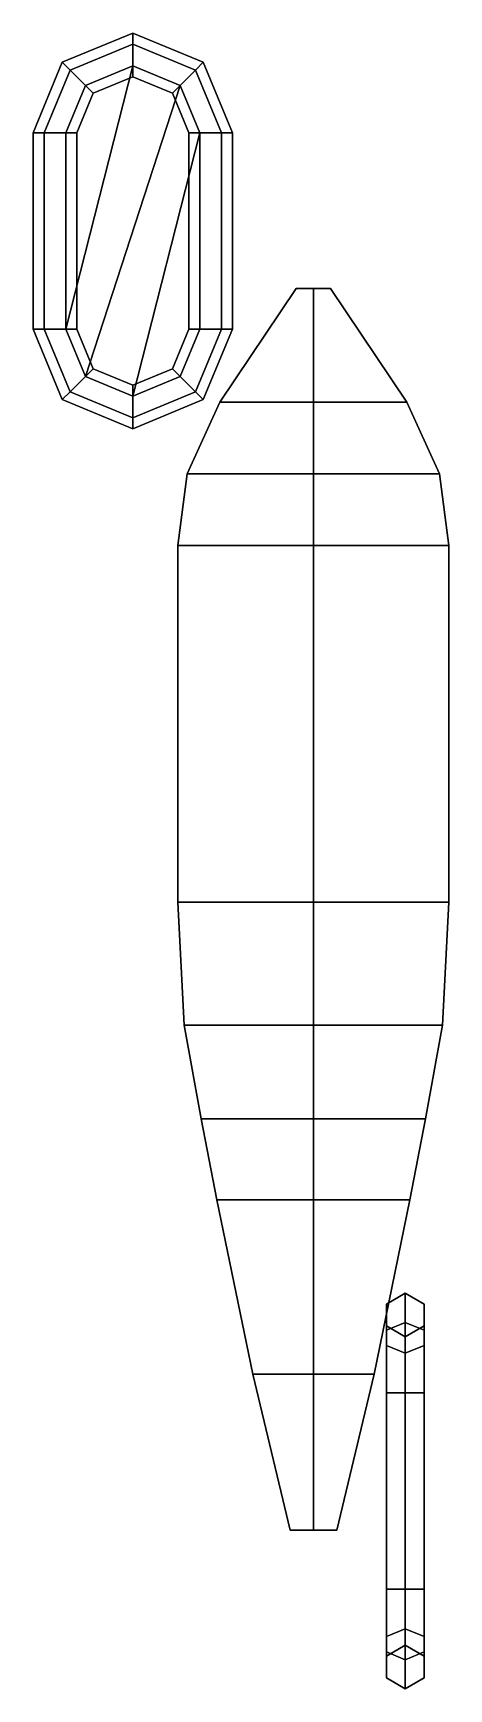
# Model space of a CAD drawing. Extents: x -5.5 to 5.5, y -29.3 to 27.3.
# Drawn here: x -5.47 to -2.8, y 10.7 to 21.33 of the extents above; entities that cross this region are included whole.
import ezdxf

# ---------------------------------------------------------------- set-up
doc = ezdxf.new("R2010")
doc.units = 0
doc.layers.add('BOATS', color=1, linetype='CONTINUOUS')

msp = doc.modelspace()

# ---------------------------------------------------------------- linework, layer by layer
at = {"layer": 'BOATS'}
for points in [[(-5.233, 21.093, 9.369), (-5.283, 21.143, 9.49), (-4.83, 21.33, 9.49), (-4.83, 21.26, 9.369)], [(-5.283, 21.143, 9.49), (-5.233, 21.093, 9.611), (-4.83, 21.26, 9.611), (-4.83, 21.33, 9.49)], [(-5.134, 20.994, 9.369), (-5.233, 21.093, 9.369), (-4.83, 21.26, 9.369), (-4.83, 21.12, 9.369)], [(-5.233, 21.093, 9.611), (-5.134, 20.994, 9.611), (-4.83, 21.12, 9.611), (-4.83, 21.26, 9.611)], [(-4.83, 21.26, 9.369), (-4.83, 21.33, 9.49), (-4.377, 21.143, 9.49), (-4.427, 21.093, 9.369)], [(-4.83, 21.33, 9.49), (-4.83, 21.26, 9.611), (-4.427, 21.093, 9.611), (-4.377, 21.143, 9.49)], [(-4.83, 21.12, 9.369), (-4.83, 21.26, 9.369), (-4.427, 21.093, 9.369), (-4.526, 20.994, 9.369)], [(-4.83, 21.26, 9.611), (-4.83, 21.12, 9.611), (-4.526, 20.994, 9.611), (-4.427, 21.093, 9.611)], [(-5.4, 20.69, 9.369), (-5.47, 20.69, 9.49), (-5.283, 21.143, 9.49), (-5.233, 21.093, 9.369)], [(-5.47, 20.69, 9.49), (-5.4, 20.69, 9.611), (-5.233, 21.093, 9.611), (-5.283, 21.143, 9.49)], [(-5.26, 20.69, 9.369), (-5.4, 20.69, 9.369), (-5.233, 21.093, 9.369), (-5.134, 20.994, 9.369)], [(-5.4, 20.69, 9.611), (-5.26, 20.69, 9.611), (-5.134, 20.994, 9.611), (-5.233, 21.093, 9.611)], [(-5.26, 20.69, 9.369), (-5.26, 19.43, 9.369), (-4.83, 21.12, 9.369), (-5.134, 20.994, 9.369)], [(-5.134, 20.994, 9.369), (-4.83, 21.12, 9.369), (-5.26, 19.43, 9.369), (-5.26, 20.69, 9.369)], [(-4.83, 21.12, 9.369), (-4.526, 20.994, 9.369), (-5.134, 19.126, 9.369), (-5.26, 19.43, 9.369)], [(-5.26, 19.43, 9.369), (-5.134, 19.126, 9.369), (-4.526, 20.994, 9.369), (-4.83, 21.12, 9.369)], [(-5.085, 20.945, 9.49), (-5.134, 20.994, 9.369), (-4.83, 21.12, 9.369), (-4.83, 21.05, 9.49)], [(-5.134, 20.994, 9.611), (-5.085, 20.945, 9.49), (-4.83, 21.05, 9.49), (-4.83, 21.12, 9.611)], [(-4.83, 21.05, 9.49), (-4.83, 21.12, 9.369), (-4.526, 20.994, 9.369), (-4.575, 20.945, 9.49)], [(-4.83, 21.12, 9.611), (-4.83, 21.05, 9.49), (-4.575, 20.945, 9.49), (-4.526, 20.994, 9.611)], [(-4.526, 20.994, 9.369), (-4.427, 21.093, 9.369), (-4.26, 20.69, 9.369), (-4.4, 20.69, 9.369)], [(-4.427, 21.093, 9.611), (-4.526, 20.994, 9.611), (-4.4, 20.69, 9.611), (-4.26, 20.69, 9.611)], [(-4.427, 21.093, 9.369), (-4.377, 21.143, 9.49), (-4.19, 20.69, 9.49), (-4.26, 20.69, 9.369)], [(-4.377, 21.143, 9.49), (-4.427, 21.093, 9.611), (-4.26, 20.69, 9.611), (-4.19, 20.69, 9.49)], [(-5.19, 20.69, 9.49), (-5.26, 20.69, 9.369), (-5.134, 20.994, 9.369), (-5.085, 20.945, 9.49)], [(-5.26, 20.69, 9.611), (-5.19, 20.69, 9.49), (-5.085, 20.945, 9.49), (-5.134, 20.994, 9.611)], [(-4.4, 20.69, 9.369), (-4.526, 20.994, 9.369), (-5.134, 19.126, 9.369), (-4.83, 19, 9.369)], [(-4.83, 19, 9.369), (-5.134, 19.126, 9.369), (-4.526, 20.994, 9.369), (-4.4, 20.69, 9.369)], [(-4.575, 20.945, 9.49), (-4.526, 20.994, 9.369), (-4.4, 20.69, 9.369), (-4.47, 20.69, 9.49)], [(-4.526, 20.994, 9.611), (-4.575, 20.945, 9.49), (-4.47, 20.69, 9.49), (-4.4, 20.69, 9.611)], [(-5.47, 20.69, 9.49), (-5.4, 20.69, 9.369), (-5.4, 19.43, 9.369), (-5.47, 19.43, 9.49)], [(-5.4, 20.69, 9.611), (-5.47, 20.69, 9.49), (-5.47, 19.43, 9.49), (-5.4, 19.43, 9.611)], [(-5.4, 20.69, 9.369), (-5.26, 20.69, 9.369), (-5.26, 19.43, 9.369), (-5.4, 19.43, 9.369)], [(-5.26, 20.69, 9.611), (-5.4, 20.69, 9.611), (-5.4, 19.43, 9.611), (-5.26, 19.43, 9.611)], [(-5.26, 20.69, 9.369), (-5.19, 20.69, 9.49), (-5.19, 19.43, 9.49), (-5.26, 19.43, 9.369)], [(-5.19, 20.69, 9.49), (-5.26, 20.69, 9.611), (-5.26, 19.43, 9.611), (-5.19, 19.43, 9.49)], [(-4.526, 19.126, 9.369), (-4.83, 19, 9.369), (-4.4, 20.69, 9.369), (-4.4, 19.43, 9.369)], [(-4.4, 19.43, 9.369), (-4.4, 20.69, 9.369), (-4.83, 19, 9.369), (-4.526, 19.126, 9.369)], [(-4.47, 20.69, 9.49), (-4.4, 20.69, 9.369), (-4.4, 19.43, 9.369), (-4.47, 19.43, 9.49)], [(-4.4, 20.69, 9.611), (-4.47, 20.69, 9.49), (-4.47, 19.43, 9.49), (-4.4, 19.43, 9.611)], [(-4.4, 20.69, 9.369), (-4.26, 20.69, 9.369), (-4.26, 19.43, 9.369), (-4.4, 19.43, 9.369)], [(-4.26, 20.69, 9.611), (-4.4, 20.69, 9.611), (-4.4, 19.43, 9.611), (-4.26, 19.43, 9.611)], [(-4.26, 20.69, 9.369), (-4.19, 20.69, 9.49), (-4.19, 19.43, 9.49), (-4.26, 19.43, 9.369)], [(-4.19, 20.69, 9.49), (-4.26, 20.69, 9.611), (-4.26, 19.43, 9.611), (-4.19, 19.43, 9.49)], [(-3.67, 18.96, 6.73), (-3.67, 19.69, 7.74), (-3.78, 19.69, 7.95), (-4.27, 18.96, 7.88)], [(-4.27, 18.96, 7.88), (-3.78, 19.69, 7.95), (-3.67, 19.69, 7.74), (-3.67, 18.96, 6.73)], [(-3.67, 19.69, 7.74), (-3.67, 19.69, 7.74), (-3.78, 19.69, 7.95), (-3.56, 19.69, 7.95)], [(-3.56, 19.69, 7.95), (-3.78, 19.69, 7.95), (-3.67, 19.69, 7.74)], [(-3.07, 18.96, 7.88), (-3.56, 19.69, 7.95), (-3.67, 19.69, 7.74), (-3.67, 18.96, 6.73)], [(-3.67, 18.96, 6.73), (-3.67, 19.69, 7.74), (-3.56, 19.69, 7.95), (-3.07, 18.96, 7.88)], [(-5.233, 19.027, 9.369), (-5.283, 18.977, 9.49), (-5.47, 19.43, 9.49), (-5.4, 19.43, 9.369)], [(-5.283, 18.977, 9.49), (-5.233, 19.027, 9.611), (-5.4, 19.43, 9.611), (-5.47, 19.43, 9.49)], [(-5.134, 19.126, 9.369), (-5.233, 19.027, 9.369), (-5.4, 19.43, 9.369), (-5.26, 19.43, 9.369)], [(-5.233, 19.027, 9.611), (-5.134, 19.126, 9.611), (-5.26, 19.43, 9.611), (-5.4, 19.43, 9.611)], [(-5.085, 19.175, 9.49), (-5.134, 19.126, 9.369), (-5.26, 19.43, 9.369), (-5.19, 19.43, 9.49)], [(-5.134, 19.126, 9.611), (-5.085, 19.175, 9.49), (-5.19, 19.43, 9.49), (-5.26, 19.43, 9.611)], [(-4.47, 19.43, 9.49), (-4.4, 19.43, 9.369), (-4.526, 19.126, 9.369), (-4.575, 19.175, 9.49)], [(-4.4, 19.43, 9.611), (-4.47, 19.43, 9.49), (-4.575, 19.175, 9.49), (-4.526, 19.126, 9.611)], [(-4.4, 19.43, 9.369), (-4.26, 19.43, 9.369), (-4.427, 19.027, 9.369), (-4.526, 19.126, 9.369)], [(-4.26, 19.43, 9.611), (-4.4, 19.43, 9.611), (-4.526, 19.126, 9.611), (-4.427, 19.027, 9.611)], [(-4.26, 19.43, 9.369), (-4.19, 19.43, 9.49), (-4.377, 18.977, 9.49), (-4.427, 19.027, 9.369)], [(-4.19, 19.43, 9.49), (-4.26, 19.43, 9.611), (-4.427, 19.027, 9.611), (-4.377, 18.977, 9.49)], [(-4.83, 19.07, 9.49), (-4.83, 19, 9.369), (-5.134, 19.126, 9.369), (-5.085, 19.175, 9.49)], [(-4.83, 19, 9.611), (-4.83, 19.07, 9.49), (-5.085, 19.175, 9.49), (-5.134, 19.126, 9.611)], [(-4.575, 19.175, 9.49), (-4.526, 19.126, 9.369), (-4.83, 19, 9.369), (-4.83, 19.07, 9.49)], [(-4.526, 19.126, 9.611), (-4.575, 19.175, 9.49), (-4.83, 19.07, 9.49), (-4.83, 19, 9.611)], [(-4.83, 19, 9.369), (-4.83, 18.86, 9.369), (-5.233, 19.027, 9.369), (-5.134, 19.126, 9.369)], [(-4.83, 18.86, 9.611), (-4.83, 19, 9.611), (-5.134, 19.126, 9.611), (-5.233, 19.027, 9.611)], [(-4.526, 19.126, 9.369), (-4.427, 19.027, 9.369), (-4.83, 18.86, 9.369), (-4.83, 19, 9.369)], [(-4.427, 19.027, 9.611), (-4.526, 19.126, 9.611), (-4.83, 19, 9.611), (-4.83, 18.86, 9.611)], [(-4.83, 18.86, 9.369), (-4.83, 18.79, 9.49), (-5.283, 18.977, 9.49), (-5.233, 19.027, 9.369)], [(-4.83, 18.79, 9.49), (-4.83, 18.86, 9.611), (-5.233, 19.027, 9.611), (-5.283, 18.977, 9.49)], [(-4.427, 19.027, 9.369), (-4.377, 18.977, 9.49), (-4.83, 18.79, 9.49), (-4.83, 18.86, 9.369)], [(-4.377, 18.977, 9.49), (-4.427, 19.027, 9.611), (-4.83, 18.86, 9.611), (-4.83, 18.79, 9.49)], [(-4.48, 18.5, 7.82), (-4.27, 18.96, 7.88), (-3.67, 18.96, 6.73), (-3.67, 18.5, 6.67)], [(-3.67, 18.5, 6.67), (-3.67, 18.96, 6.73), (-4.27, 18.96, 7.88), (-4.48, 18.5, 7.82)], [(-3.67, 18.5, 6.67), (-3.67, 18.96, 6.73), (-3.07, 18.96, 7.88), (-2.86, 18.5, 7.82)], [(-2.86, 18.5, 7.82), (-3.07, 18.96, 7.88), (-3.67, 18.96, 6.73), (-3.67, 18.5, 6.67)], [(-4.54, 18.04, 7.8), (-4.48, 18.5, 7.82), (-3.67, 18.5, 6.67), (-3.67, 18.04, 6.64)], [(-3.67, 18.04, 6.64), (-3.67, 18.5, 6.67), (-4.48, 18.5, 7.82), (-4.54, 18.04, 7.8)], [(-3.67, 18.04, 6.64), (-3.67, 18.5, 6.67), (-2.86, 18.5, 7.82), (-2.8, 18.04, 7.8)], [(-2.8, 18.04, 7.8), (-2.86, 18.5, 7.82), (-3.67, 18.5, 6.67), (-3.67, 18.04, 6.64)], [(-3.67, 15.75, 6.71), (-3.67, 18.04, 6.64), (-4.54, 18.04, 7.8), (-4.54, 15.75, 7.72)], [(-4.54, 15.75, 7.72), (-4.54, 18.04, 7.8), (-3.67, 18.04, 6.64), (-3.67, 15.75, 6.71)], [(-2.8, 15.75, 7.72), (-2.8, 18.04, 7.8), (-3.67, 18.04, 6.64), (-3.67, 15.75, 6.71)], [(-3.67, 15.75, 6.71), (-3.67, 18.04, 6.64), (-2.8, 18.04, 7.8), (-2.8, 15.75, 7.72)], [(-3.67, 14.96, 6.73), (-3.67, 15.75, 6.71), (-4.54, 15.75, 7.72), (-4.5, 14.96, 7.73)], [(-4.5, 14.96, 7.73), (-4.54, 15.75, 7.72), (-3.67, 15.75, 6.71), (-3.67, 14.96, 6.73)], [(-2.84, 14.96, 7.73), (-2.8, 15.75, 7.72), (-3.67, 15.75, 6.71), (-3.67, 14.96, 6.73)], [(-3.67, 14.96, 6.73), (-3.67, 15.75, 6.71), (-2.8, 15.75, 7.72), (-2.84, 14.96, 7.73)], [(-3.67, 14.36, 6.74), (-3.67, 14.96, 6.73), (-4.5, 14.96, 7.73), (-4.39, 14.36, 7.76)], [(-4.39, 14.36, 7.76), (-4.5, 14.96, 7.73), (-3.67, 14.96, 6.73), (-3.67, 14.36, 6.74)], [(-2.95, 14.36, 7.76), (-2.84, 14.96, 7.73), (-3.67, 14.96, 6.73), (-3.67, 14.36, 6.74)], [(-3.67, 14.36, 6.74), (-3.67, 14.96, 6.73), (-2.84, 14.96, 7.73), (-2.95, 14.36, 7.76)], [(-3.67, 13.84, 6.89), (-3.67, 14.36, 6.74), (-4.39, 14.36, 7.76), (-4.29, 13.84, 7.79)], [(-4.29, 13.84, 7.79), (-4.39, 14.36, 7.76), (-3.67, 14.36, 6.74), (-3.67, 13.84, 6.89)], [(-3.05, 13.84, 7.79), (-2.95, 14.36, 7.76), (-3.67, 14.36, 6.74), (-3.67, 13.84, 6.89)], [(-3.67, 13.84, 6.89), (-3.67, 14.36, 6.74), (-2.95, 14.36, 7.76), (-3.05, 13.84, 7.79)], [(-4.06, 12.72, 7.86), (-4.29, 13.84, 7.79), (-3.67, 13.84, 6.89), (-3.67, 12.72, 7.17)], [(-3.67, 12.72, 7.17), (-3.67, 13.84, 6.89), (-4.29, 13.84, 7.79), (-4.06, 12.72, 7.86)], [(-3.67, 12.72, 7.17), (-3.67, 13.84, 6.89), (-3.05, 13.84, 7.79), (-3.28, 12.72, 7.86)], [(-3.28, 12.72, 7.86), (-3.05, 13.84, 7.79), (-3.67, 13.84, 6.89), (-3.67, 12.72, 7.17)], [(-3.08, 13.053, 4.717), (-3.201, 13.003, 4.767), (-3.201, 13.17, 5.17), (-3.08, 13.24, 5.17)], [(-3.08, 13.24, 5.17), (-3.201, 13.17, 5.17), (-3.201, 13.003, 5.573), (-3.08, 13.053, 5.623)], [(-2.959, 13.003, 4.767), (-3.08, 13.053, 4.717), (-3.08, 13.24, 5.17), (-2.959, 13.17, 5.17)], [(-2.959, 13.17, 5.17), (-3.08, 13.24, 5.17), (-3.08, 13.053, 5.623), (-2.959, 13.003, 5.573)], [(-3.201, 13.003, 4.767), (-3.201, 12.904, 4.866), (-3.201, 13.03, 5.17), (-3.201, 13.17, 5.17)], [(-3.201, 13.17, 5.17), (-3.201, 13.03, 5.17), (-3.201, 12.904, 5.474), (-3.201, 13.003, 5.573)], [(-2.959, 12.904, 4.866), (-2.959, 13.003, 4.767), (-2.959, 13.17, 5.17), (-2.959, 13.03, 5.17)], [(-2.959, 13.03, 5.17), (-2.959, 13.17, 5.17), (-2.959, 13.003, 5.573), (-2.959, 12.904, 5.474)], [(-3.08, 12.6, 4.53), (-3.201, 12.6, 4.6), (-3.201, 13.003, 4.767), (-3.08, 13.053, 4.717)], [(-3.08, 13.053, 5.623), (-3.201, 13.003, 5.573), (-3.201, 12.6, 5.74), (-3.08, 12.6, 5.81)], [(-3.201, 12.904, 4.866), (-3.08, 12.855, 4.915), (-3.08, 12.96, 5.17), (-3.201, 13.03, 5.17)], [(-3.201, 13.03, 5.17), (-3.08, 12.96, 5.17), (-3.08, 12.855, 5.425), (-3.201, 12.904, 5.474)], [(-3.201, 12.6, 4.6), (-3.201, 12.6, 4.74), (-3.201, 12.904, 4.866), (-3.201, 13.003, 4.767)], [(-3.201, 13.003, 5.573), (-3.201, 12.904, 5.474), (-3.201, 12.6, 5.6), (-3.201, 12.6, 5.74)], [(-2.959, 12.6, 4.6), (-3.08, 12.6, 4.53), (-3.08, 13.053, 4.717), (-2.959, 13.003, 4.767)], [(-2.959, 13.003, 5.573), (-3.08, 13.053, 5.623), (-3.08, 12.6, 5.81), (-2.959, 12.6, 5.74)], [(-3.08, 12.855, 4.915), (-2.959, 12.904, 4.866), (-2.959, 13.03, 5.17), (-3.08, 12.96, 5.17)], [(-3.08, 12.96, 5.17), (-2.959, 13.03, 5.17), (-2.959, 12.904, 5.474), (-3.08, 12.855, 5.425)], [(-2.959, 12.6, 4.74), (-2.959, 11.34, 4.74), (-2.959, 13.03, 5.17), (-2.959, 12.904, 4.866)], [(-2.959, 12.904, 4.866), (-2.959, 13.03, 5.17), (-2.959, 11.34, 4.74), (-2.959, 12.6, 4.74)], [(-2.959, 13.03, 5.17), (-2.959, 12.904, 5.474), (-2.959, 11.036, 4.866), (-2.959, 11.34, 4.74)], [(-2.959, 11.34, 4.74), (-2.959, 11.036, 4.866), (-2.959, 12.904, 5.474), (-2.959, 13.03, 5.17)], [(-2.959, 12.6, 4.74), (-2.959, 12.6, 4.6), (-2.959, 13.003, 4.767), (-2.959, 12.904, 4.866)], [(-2.959, 12.904, 5.474), (-2.959, 13.003, 5.573), (-2.959, 12.6, 5.74), (-2.959, 12.6, 5.6)], [(-3.201, 12.6, 4.74), (-3.08, 12.6, 4.81), (-3.08, 12.855, 4.915), (-3.201, 12.904, 4.866)], [(-3.201, 12.904, 5.474), (-3.08, 12.855, 5.425), (-3.08, 12.6, 5.53), (-3.201, 12.6, 5.6)], [(-3.08, 12.6, 4.81), (-2.959, 12.6, 4.74), (-2.959, 12.904, 4.866), (-3.08, 12.855, 4.915)], [(-3.08, 12.855, 5.425), (-2.959, 12.904, 5.474), (-2.959, 12.6, 5.6), (-3.08, 12.6, 5.53)], [(-2.959, 12.6, 5.6), (-2.959, 12.904, 5.474), (-2.959, 11.036, 4.866), (-2.959, 10.91, 5.17)], [(-2.959, 10.91, 5.17), (-2.959, 11.036, 4.866), (-2.959, 12.904, 5.474), (-2.959, 12.6, 5.6)], [(-3.82, 11.72, 7.88), (-4.06, 12.72, 7.86), (-3.67, 12.72, 7.17), (-3.67, 11.72, 7.52)], [(-3.67, 11.72, 7.52), (-3.67, 12.72, 7.17), (-4.06, 12.72, 7.86), (-3.82, 11.72, 7.88)], [(-3.67, 11.72, 7.52), (-3.67, 12.72, 7.17), (-3.28, 12.72, 7.86), (-3.52, 11.72, 7.88)], [(-3.52, 11.72, 7.88), (-3.28, 12.72, 7.86), (-3.67, 12.72, 7.17), (-3.67, 11.72, 7.52)], [(-3.08, 11.34, 4.53), (-3.201, 11.34, 4.6), (-3.201, 12.6, 4.6), (-3.08, 12.6, 4.53)], [(-3.201, 11.34, 4.6), (-3.201, 11.34, 4.74), (-3.201, 12.6, 4.74), (-3.201, 12.6, 4.6)], [(-3.201, 11.34, 4.74), (-3.08, 11.34, 4.81), (-3.08, 12.6, 4.81), (-3.201, 12.6, 4.74)], [(-3.201, 11.34, 5.6), (-3.201, 11.34, 5.74), (-3.201, 12.6, 5.74), (-3.201, 12.6, 5.6)], [(-3.08, 11.34, 5.53), (-3.201, 11.34, 5.6), (-3.201, 12.6, 5.6), (-3.08, 12.6, 5.53)], [(-3.201, 11.34, 5.74), (-3.08, 11.34, 5.81), (-3.08, 12.6, 5.81), (-3.201, 12.6, 5.74)], [(-2.959, 11.34, 4.6), (-3.08, 11.34, 4.53), (-3.08, 12.6, 4.53), (-2.959, 12.6, 4.6)], [(-3.08, 11.34, 4.81), (-2.959, 11.34, 4.74), (-2.959, 12.6, 4.74), (-3.08, 12.6, 4.81)], [(-2.959, 11.34, 5.6), (-3.08, 11.34, 5.53), (-3.08, 12.6, 5.53), (-2.959, 12.6, 5.6)], [(-3.08, 11.34, 5.81), (-2.959, 11.34, 5.74), (-2.959, 12.6, 5.74), (-3.08, 12.6, 5.81)], [(-2.959, 11.34, 4.74), (-2.959, 11.34, 4.6), (-2.959, 12.6, 4.6), (-2.959, 12.6, 4.74)], [(-2.959, 11.34, 5.74), (-2.959, 11.34, 5.6), (-2.959, 12.6, 5.6), (-2.959, 12.6, 5.74)], [(-2.959, 11.036, 5.474), (-2.959, 10.91, 5.17), (-2.959, 12.6, 5.6), (-2.959, 11.34, 5.6)], [(-2.959, 11.34, 5.6), (-2.959, 12.6, 5.6), (-2.959, 10.91, 5.17), (-2.959, 11.036, 5.474)], [(-3.67, 11.72, 7.52), (-3.67, 11.72, 7.52), (-3.82, 11.72, 7.88), (-3.52, 11.72, 7.88)], [(-3.52, 11.72, 7.88), (-3.82, 11.72, 7.88), (-3.67, 11.72, 7.52)], [(-3.201, 11.34, 5.74), (-3.201, 11.34, 5.6), (-3.201, 11.036, 5.474), (-3.201, 10.937, 5.573)], [(-3.201, 11.34, 5.6), (-3.08, 11.34, 5.53), (-3.08, 11.085, 5.425), (-3.201, 11.036, 5.474)], [(-3.08, 10.887, 4.717), (-3.201, 10.937, 4.767), (-3.201, 11.34, 4.6), (-3.08, 11.34, 4.53)], [(-3.201, 10.937, 4.767), (-3.201, 11.036, 4.866), (-3.201, 11.34, 4.74), (-3.201, 11.34, 4.6)], [(-3.201, 11.036, 4.866), (-3.08, 11.085, 4.915), (-3.08, 11.34, 4.81), (-3.201, 11.34, 4.74)], [(-3.08, 11.34, 5.81), (-3.201, 11.34, 5.74), (-3.201, 10.937, 5.573), (-3.08, 10.887, 5.623)], [(-3.08, 11.34, 5.53), (-2.959, 11.34, 5.6), (-2.959, 11.036, 5.474), (-3.08, 11.085, 5.425)], [(-3.08, 11.085, 4.915), (-2.959, 11.036, 4.866), (-2.959, 11.34, 4.74), (-3.08, 11.34, 4.81)], [(-2.959, 10.937, 4.767), (-3.08, 10.887, 4.717), (-3.08, 11.34, 4.53), (-2.959, 11.34, 4.6)], [(-2.959, 11.34, 5.74), (-3.08, 11.34, 5.81), (-3.08, 10.887, 5.623), (-2.959, 10.937, 5.573)], [(-2.959, 11.34, 5.6), (-2.959, 11.34, 5.74), (-2.959, 10.937, 5.573), (-2.959, 11.036, 5.474)], [(-2.959, 11.036, 4.866), (-2.959, 10.937, 4.767), (-2.959, 11.34, 4.6), (-2.959, 11.34, 4.74)], [(-3.201, 11.036, 5.474), (-3.08, 11.085, 5.425), (-3.08, 10.98, 5.17), (-3.201, 10.91, 5.17)], [(-3.201, 10.91, 5.17), (-3.08, 10.98, 5.17), (-3.08, 11.085, 4.915), (-3.201, 11.036, 4.866)], [(-3.08, 11.085, 5.425), (-2.959, 11.036, 5.474), (-2.959, 10.91, 5.17), (-3.08, 10.98, 5.17)], [(-3.08, 10.98, 5.17), (-2.959, 10.91, 5.17), (-2.959, 11.036, 4.866), (-3.08, 11.085, 4.915)], [(-3.201, 10.937, 5.573), (-3.201, 11.036, 5.474), (-3.201, 10.91, 5.17), (-3.201, 10.77, 5.17)], [(-3.201, 10.77, 5.17), (-3.201, 10.91, 5.17), (-3.201, 11.036, 4.866), (-3.201, 10.937, 4.767)], [(-2.959, 11.036, 5.474), (-2.959, 10.937, 5.573), (-2.959, 10.77, 5.17), (-2.959, 10.91, 5.17)], [(-2.959, 10.91, 5.17), (-2.959, 10.77, 5.17), (-2.959, 10.937, 4.767), (-2.959, 11.036, 4.866)], [(-3.08, 10.887, 5.623), (-3.201, 10.937, 5.573), (-3.201, 10.77, 5.17), (-3.08, 10.7, 5.17)], [(-3.08, 10.7, 5.17), (-3.201, 10.77, 5.17), (-3.201, 10.937, 4.767), (-3.08, 10.887, 4.717)], [(-2.959, 10.937, 5.573), (-3.08, 10.887, 5.623), (-3.08, 10.7, 5.17), (-2.959, 10.77, 5.17)], [(-2.959, 10.77, 5.17), (-3.08, 10.7, 5.17), (-3.08, 10.887, 4.717), (-2.959, 10.937, 4.767)]]:
    msp.add_3dface(points, dxfattribs=at)

doc.saveas('drawing.dxf')
